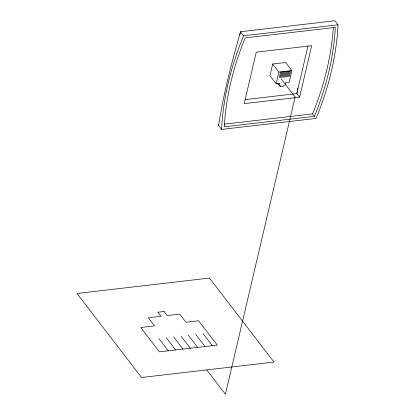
<?xml version="1.0" encoding="UTF-8"?>
<svg xmlns="http://www.w3.org/2000/svg" width="415" height="415" viewBox="0 0 415 415"><rect width="100%" height="100%" fill="white"/><g stroke="black" fill="none" stroke-linecap="round" stroke-linejoin="round"><path stroke-width="0.62" d="M333.281 27.463L333.084 30.586A326.823 228.556 -37.5 0 1 314.923 108.035L312.578 113.892L314.446 116.325L316.79 110.468A326.823 228.556 -37.5 0 0 334.957 33.018L335.304 27.395L245.166 37.895L242.827 43.751A326.823 228.556 -37.5 0 0 224.66 121.201L224.313 126.824L314.446 116.325M239.943 34.803L240.456 31.748L334.884 20.75L337.997 24.807A329.686 230.558 -37.5 0 1 316.043 118.415L221.62 129.413L218.503 125.356L222.29 104.539A234.631 39.664 -70.4 0 1 233.308 57.561L240.456 31.748L243.574 35.804A329.686 230.558 -37.5 0 0 221.62 129.413M297.244 91.191L296.839 93.598L299.599 97.193L244.202 103.641L256.278 52.16L311.675 45.707L299.599 97.193M272.681 64.009L269.937 75.706L276.172 83.82L279.788 83.399L279.259 85.666L280.483 85.521L280.239 86.579L283.492 86.201L283.741 85.142L285.126 84.982L285.66 82.715L289.141 82.31L291.885 70.612L285.65 62.499L272.681 64.009L278.916 72.122L276.172 83.82M279.254 77.771L280.628 71.919M280.26 77.657L281.635 71.805M281.266 77.538L282.641 71.686M282.273 77.418L283.647 71.572M283.284 77.304L284.654 71.453M284.291 77.185L285.66 71.333M285.297 77.066L286.666 71.219M286.303 76.951L287.678 71.1M287.31 76.832L288.684 70.981M288.316 76.718L289.691 70.866M289.328 76.599L290.697 70.747M308.034 45.883L296.839 93.598L245.265 99.605M218.503 125.356L218.835 124.189M243.574 35.804L337.997 24.807M278.916 72.122L291.885 70.612M224.375 124.163L312.578 113.892M281.412 79.198L295.127 97.048L225.418 394.25L206.717 369.91M277.9 83.54L280.239 86.579M277.697 83.638L279.259 85.666M203.013 333.499L212.361 345.669M195.667 334.355L205.015 346.525M188.322 335.211L197.675 347.381M180.982 336.067L190.329 348.237M173.636 336.923L182.984 349.093M166.291 337.779L175.644 349.949M158.945 338.635L168.298 350.805M297.358 90.553A329.686 153.182 83.4 0 1 297.82 88.011M209.456 278.066L77.003 293.493L141.541 377.5L273.993 362.072L209.456 278.066M164.07 311.515L157.773 312.251L160.89 316.308L148.3 317.771L154.536 325.889L140.732 327.497L159.433 351.837L217.299 345.093L198.598 320.754L186.008 322.222L179.778 314.108L167.188 315.571L164.07 311.515"/></g></svg>
